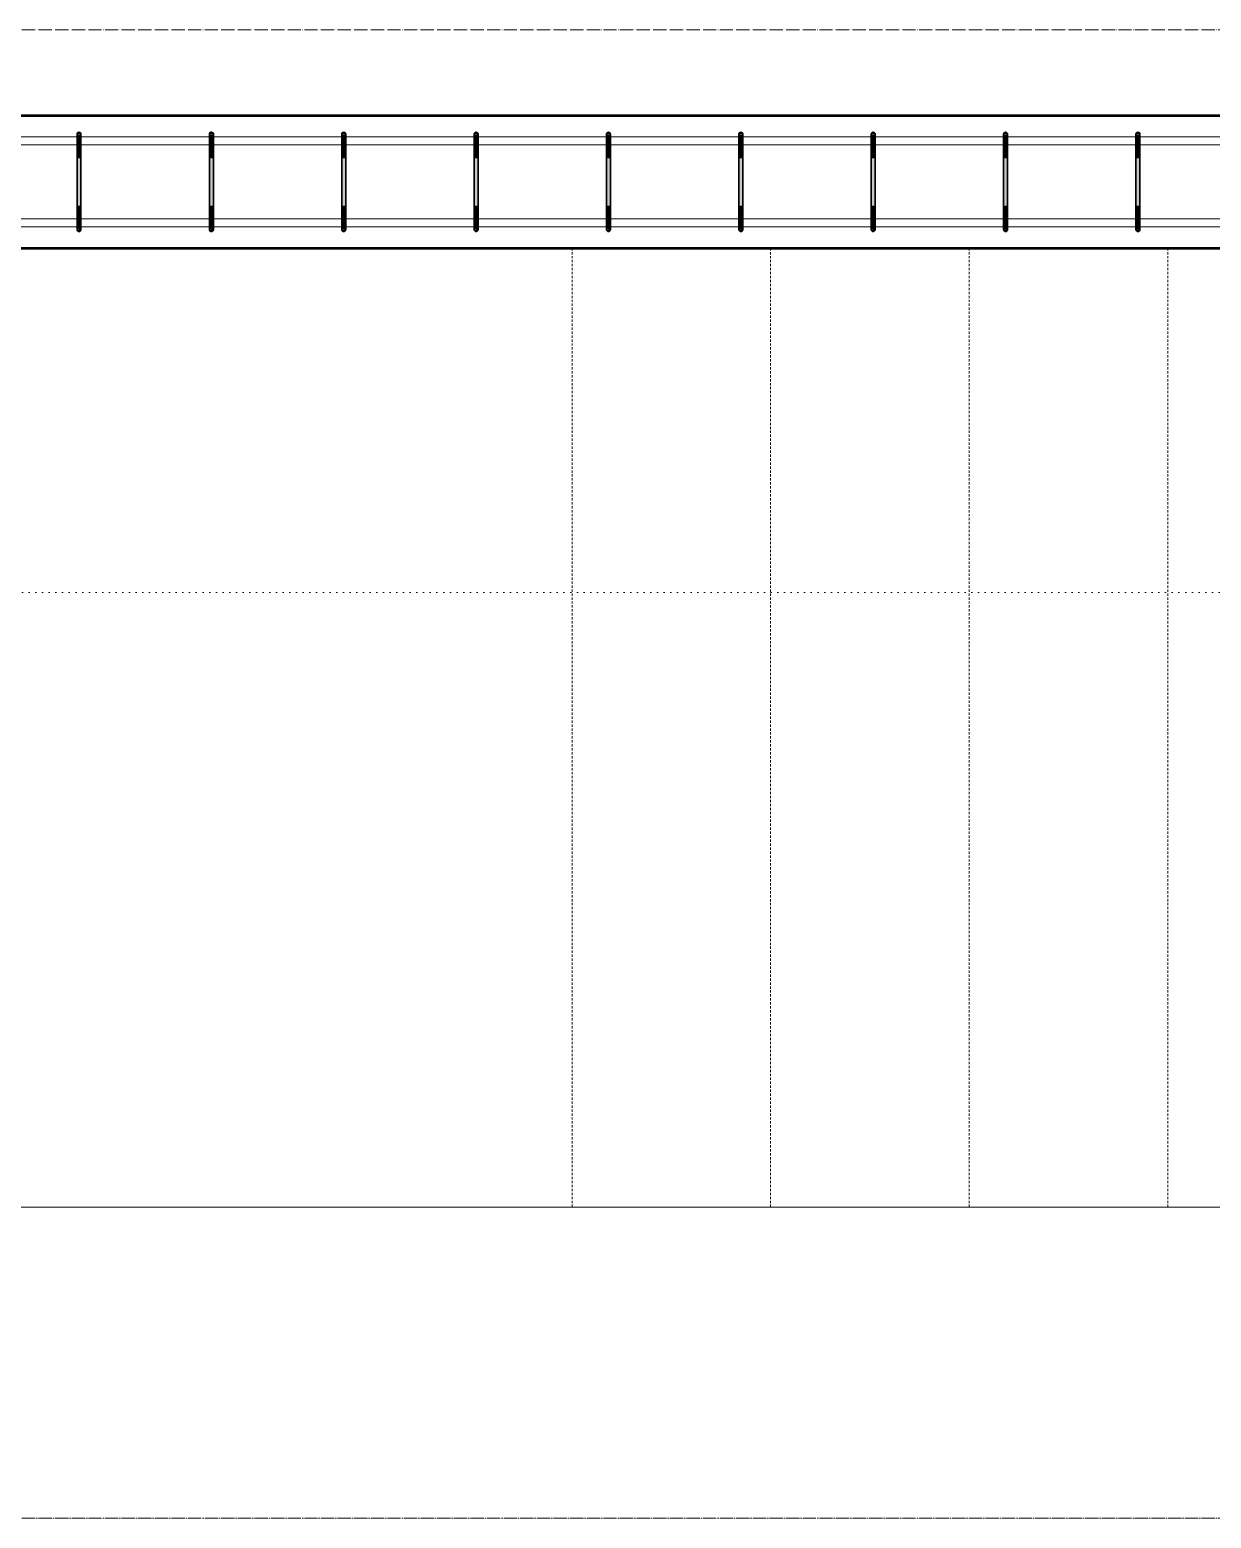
# Model space of a CAD drawing. Header units: millimetres. Extents: x 38156 to 72532, y -3741 to 33881.
# Drawn here: x 60555 to 62340, y 31145 to 33395 of the extents above; entities that cross this region are included whole.
import ezdxf

# ---------------------------------------------------------------- set-up
doc = ezdxf.new("R2010")
doc.units = ezdxf.units.MM
for name, pattern in [('01 Штриховая _4 мм_', [6, 3.5, -2.5]), ('02 Штрихпунктирная _20 мм_', [25, 20, -2.5, 0, -2.5]), ('04 Пунктир 10мм', [10, 0, -10])]:
    doc.linetypes.add(name, pattern=pattern)
for name, color, linetype, lineweight in [('AA_Razrez', 7, 'Continuous', 9), ('AF_Perekritie', 7, 'Continuous', 20), ('AF_Perekritie_Опалубка', 253, 'Continuous', 20), ('AF_Stena_Опалубка', 253, 'Continuous', 20), ('KR_Armatura_Tonkie', 7, 'Continuous', 20), ('KR_Fundament', 7, 'Continuous', 20), ('Оси', 7, 'Continuous', 9)]:
    doc.layers.add(name, color=color, linetype=linetype, lineweight=lineweight)

# ---------------------------------------------------------------- blocks, each defined once
blk = doc.blocks.new('Лестница - Лестница-3665204-ВК_Арм')
at = {"layer": 'AF_Perekritie', "linetype": '01 Штриховая _4 мм_', "lineweight": 9}
for p, q in [((42540.1, 33065), (42540.1, 31615)), ((42540.1, 33065), (42840.1, 33065)), ((42840.1, 33065), (42840.1, 31615)), ((44040, 33065), (42840.1, 33065)), ((43140.1, 33065), (43140.1, 31615)), ((43440.1, 33065), (43440.1, 31615)), ((43740.1, 33065), (43740.1, 31615)), ((43740.1, 33065), (44040.1, 33065)), ((44640.1, 33065), (44040.1, 33065)), ((44040.1, 33065), (44040.1, 31615)), ((44400.6, 33065), (44400.6, 31615)), ((44440.1, 33065), (44440.1, 31615)), ((44640.1, 31615), (44640.1, 33065)), ((42840.1, 31615), (42540.1, 31615)), ((42840.1, 31615), (44040, 31615)), ((44040.1, 31615), (43740.1, 31615)), ((44040.1, 31615), (44640.1, 31615))]:
    blk.add_line(p, q, dxfattribs=at)

msp = doc.modelspace()

# ---------------------------------------------------------------- hatches: boundary and pattern name
at = {"layer": 'KR_Armatura_Tonkie'}
for points in [[(60632.0427, 33226.5), (60632.0427, 33237), (60626.0427, 33237), (60626.0427, 33226.5)], [(60632.0427, 33237), (60631.6408, 33238.5), (60630.5427, 33239.5981), (60629.0427, 33240), (60627.5427, 33239.5981), (60626.4446, 33238.5), (60626.1449, 33237.7765), (60627.9957, 33237.5328)], [(60832.0427, 33226.5), (60832.0427, 33237), (60826.0427, 33237), (60826.0427, 33226.5)], [(60832.0427, 33237), (60831.6408, 33238.5), (60830.3966, 33239.6586), (60829.0427, 33240), (60827.5427, 33239.5981), (60826.4446, 33238.5), (60826.1449, 33237.7765), (60830.3966, 33237.2167)], [(61032.0427, 33226.5), (61032.0427, 33237), (61026.0427, 33237), (61026.0427, 33226.5)], [(61032.0427, 33237), (61031.6408, 33238.5), (61030.5427, 33239.5981), (61029.0427, 33240), (61027.5427, 33239.5981), (61026.4446, 33238.5), (61026.1449, 33237.7765)], [(61232.0427, 33226.5), (61232.0427, 33237), (61226.0427, 33237), (61226.0427, 33226.5)], [(61232.0427, 33237), (61231.6408, 33238.5), (61230.5427, 33239.5981), (61229.0427, 33240), (61227.5427, 33239.5981), (61226.4446, 33238.5), (61226.1449, 33237.7765)], [(61432.0427, 33226.5), (61432.0427, 33237), (61426.0427, 33237), (61426.0427, 33226.5)], [(61432.0427, 33237), (61431.6408, 33238.5), (61430.5427, 33239.5981), (61429.0427, 33240), (61427.5427, 33239.5981), (61426.4446, 33238.5), (61426.1449, 33237.7765)], [(61632.0427, 33226.5), (61632.0427, 33237), (61626.0427, 33237), (61626.0427, 33226.5), (61626.5069, 33226.5)], [(61632.0427, 33237), (61631.6408, 33238.5), (61630.5427, 33239.5981), (61629.0427, 33240), (61627.5427, 33239.5981), (61626.4446, 33238.5), (61626.1449, 33237.7765), (61626.5069, 33237.7288)], [(61832.0427, 33226.5), (61832.0427, 33237), (61826.0427, 33237), (61826.0427, 33226.5)], [(61832.0427, 33237), (61831.6408, 33238.5), (61830.5427, 33239.5981), (61829.0427, 33240), (61827.5427, 33239.5981), (61826.4446, 33238.5), (61826.1449, 33237.7765), (61828.9078, 33237.4127)], [(62032.0427, 33226.5), (62032.0427, 33237), (62026.0427, 33237), (62026.0427, 33226.5)], [(62032.0427, 33237), (62031.6408, 33238.5), (62030.5427, 33239.5981), (62029.0427, 33240), (62027.5427, 33239.5981), (62026.4446, 33238.5), (62026.1449, 33237.7765), (62031.3087, 33237.0966)], [(62232.0427, 33226.5), (62232.0427, 33237), (62226.0427, 33237), (62226.0427, 33226.5)], [(62232.0427, 33237), (62231.6408, 33238.5), (62230.5427, 33239.5981), (62229.0427, 33240), (62227.5427, 33239.5981), (62226.4446, 33238.5), (62226.1449, 33237.7765)], [(60626.0427, 33201.9867), (60632.0427, 33201.9867), (60632.0427, 33226.5), (60626.0427, 33226.5)], [(60826.0427, 33201.9867), (60832.0427, 33201.9867), (60832.0427, 33226.5), (60826.0427, 33226.5)], [(61026.0427, 33201.9867), (61032.0427, 33201.9867), (61032.0427, 33226.5), (61026.0427, 33226.5)], [(61226.0427, 33201.9867), (61232.0427, 33201.9867), (61232.0427, 33226.5), (61226.0427, 33226.5)], [(61426.0427, 33201.9867), (61432.0427, 33201.9867), (61432.0427, 33226.5), (61426.0427, 33226.5)], [(61626.5069, 33201.9867), (61632.0427, 33201.9867), (61632.0427, 33226.5), (61626.0427, 33226.5), (61626.0427, 33201.9867)], [(61826.0427, 33201.9867), (61832.0427, 33201.9867), (61832.0427, 33226.5), (61826.0427, 33226.5)], [(62026.0427, 33201.9867), (62032.0427, 33201.9867), (62032.0427, 33226.5), (62026.0427, 33226.5)], [(62226.0427, 33201.9867), (62232.0427, 33201.9867), (62232.0427, 33226.5), (62226.0427, 33226.5)], [(60626.0427, 33128.0133), (60632.0427, 33128.0133), (60632.0427, 33201.9867), (60626.0427, 33201.9867)], [(60826.0427, 33128.0133), (60832.0427, 33128.0133), (60832.0427, 33201.9867), (60826.0427, 33201.9867)], [(61026.0427, 33128.0133), (61032.0427, 33128.0133), (61032.0427, 33201.9867), (61026.0427, 33201.9867)], [(61226.0427, 33128.0133), (61232.0427, 33128.0133), (61232.0427, 33201.9867), (61226.0427, 33201.9867)], [(61426.0427, 33128.0133), (61432.0427, 33128.0133), (61432.0427, 33201.9867), (61426.0427, 33201.9867)], [(61626.5069, 33128.0133), (61632.0427, 33128.0133), (61632.0427, 33201.9867), (61626.0427, 33201.9867), (61626.0427, 33128.0133)], [(61826.0427, 33128.0133), (61832.0427, 33128.0133), (61832.0427, 33201.9867), (61826.0427, 33201.9867)], [(62026.0427, 33128.0133), (62032.0427, 33128.0133), (62032.0427, 33201.9867), (62026.0427, 33201.9867)], [(62226.0427, 33128.0133), (62232.0427, 33128.0133), (62232.0427, 33201.9867), (62226.0427, 33201.9867)], [(60632.0427, 33103.5), (60632.0427, 33128.0133), (60626.0427, 33128.0133), (60626.0427, 33103.5), (60627.9957, 33103.5)], [(60832.0427, 33103.5), (60832.0427, 33128.0133), (60826.0427, 33128.0133), (60826.0427, 33103.5)], [(61032.0427, 33103.5), (61032.0427, 33128.0133), (61026.0427, 33128.0133), (61026.0427, 33103.5)], [(61232.0427, 33103.5), (61232.0427, 33128.0133), (61226.0427, 33128.0133), (61226.0427, 33103.5)], [(61432.0427, 33103.5), (61432.0427, 33128.0133), (61426.0427, 33128.0133), (61426.0427, 33103.5)], [(61626.5069, 33103.5), (61632.0427, 33103.5), (61632.0427, 33128.0133), (61626.0427, 33128.0133), (61626.0427, 33103.5)], [(61832.0427, 33103.5), (61832.0427, 33128.0133), (61826.0427, 33128.0133), (61826.0427, 33103.5)], [(62032.0427, 33103.5), (62032.0427, 33128.0133), (62026.0427, 33128.0133), (62026.0427, 33103.5), (62031.3087, 33103.5)], [(62232.0427, 33103.5), (62232.0427, 33128.0133), (62226.0427, 33128.0133), (62226.0427, 33103.5)], [(60629.0427, 33093), (60632.0427, 33093), (60632.0427, 33103.5), (60626.0427, 33103.5), (60626.1449, 33093), (60627.9957, 33093)], [(60832.0427, 33093), (60832.0427, 33103.5), (60826.0427, 33103.5), (60826.0427, 33093), (60830.3966, 33093)], [(61032.0427, 33093), (61032.0427, 33103.5), (61026.0427, 33103.5), (61026.0427, 33093)], [(61226.1449, 33093), (61232.0427, 33093), (61232.0427, 33103.5), (61226.0427, 33103.5), (61226.0427, 33093)], [(61432.0427, 33093), (61432.0427, 33103.5), (61426.0427, 33103.5), (61426.0427, 33093)], [(61629.0427, 33093), (61632.0427, 33093), (61632.0427, 33103.5), (61626.0427, 33103.5), (61626.1449, 33093), (61626.5069, 33093)], [(61829.8192, 33093), (61832.0427, 33093), (61832.0427, 33103.5), (61826.0427, 33103.5), (61826.1449, 33093), (61829.0427, 33093)], [(62031.3087, 33093), (62032.0427, 33093), (62032.0427, 33103.5), (62026.0427, 33103.5), (62026.0427, 33093)], [(62226.1449, 33093), (62232.0427, 33093), (62232.0427, 33103.5), (62226.0427, 33103.5), (62226.0427, 33093)], [(60629.0427, 33090), (60630.5427, 33090.4019), (60631.6408, 33091.5), (60632.0427, 33093), (60626.1449, 33092.2235), (60626.4446, 33091.5), (60627.9957, 33090.2143), (60628.2663, 33090.1022)], [(60829.0427, 33090), (60830.5427, 33090.4019), (60831.6408, 33091.5), (60832.0427, 33093), (60826.1449, 33092.2235), (60826.4446, 33091.5), (60827.5427, 33090.4019), (60828.2663, 33090.1022)], [(61029.0427, 33090), (61030.5427, 33090.4019), (61031.6408, 33091.5), (61032.0427, 33093), (61026.1449, 33092.2235), (61026.4446, 33091.5), (61027.5427, 33090.4019), (61028.2663, 33090.1022)], [(61229.0427, 33090), (61230.5427, 33090.4019), (61231.6408, 33091.5), (61232.0427, 33093), (61226.1449, 33092.2235), (61226.4446, 33091.5), (61227.5427, 33090.4019), (61228.2663, 33090.1022)], [(61429.0427, 33090), (61430.5427, 33090.4019), (61431.6408, 33091.5), (61432.0427, 33093), (61426.1449, 33092.2235), (61426.4446, 33091.5), (61427.5427, 33090.4019), (61428.2663, 33090.1022)], [(61629.0427, 33090), (61630.5427, 33090.4019), (61631.6408, 33091.5), (61632.0427, 33093), (61626.1449, 33092.2235), (61626.5069, 33091.4377), (61627.5427, 33090.4019), (61628.2663, 33090.1022)], [(61829.0427, 33090), (61830.5427, 33090.4019), (61831.6408, 33091.5), (61832.0427, 33093), (61826.1449, 33092.2235), (61826.4446, 33091.5), (61827.5427, 33090.4019), (61828.9078, 33090.0178)], [(62029.0427, 33090), (62030.5427, 33090.4019), (62031.6408, 33091.5), (62032.0427, 33093), (62026.1449, 33092.2235), (62026.4446, 33091.5), (62027.5427, 33090.4019), (62028.2663, 33090.1022)], [(62229.0427, 33090), (62230.5427, 33090.4019), (62231.6408, 33091.5), (62232.0427, 33093), (62226.1449, 33092.2235), (62226.4446, 33091.5), (62227.5427, 33090.4019), (62228.2663, 33090.1022)]]:
    msp.add_hatch(color=256, dxfattribs=at).paths.add_polyline_path(points)

# ---------------------------------------------------------------- linework, layer by layer
at = {"layer": 'AA_Razrez', "linetype": '04 Пунктир 10мм'}
msp.add_line((57079.4316, 32544.46), (63802.8231, 32544.46), dxfattribs=at)
at = {"layer": 'AF_Stena_Опалубка', "color": 5, "lineweight": 50}
for p, q in [((63474.0427, 33265), (57514.0427, 33265)), ((57514.0427, 33065), (63474.0427, 33065))]:
    msp.add_line(p, q, dxfattribs=at)
at = {"layer": 'KR_Armatura_Tonkie'}
for p, q in [((57334.0427, 33233), (63454.0427, 33233)), ((57512.0427, 33221), (63454.0427, 33221)), ((57482.0427, 33109), (63454.0427, 33109)), ((57482.0427, 33097), (63454.0427, 33097))]:
    msp.add_line(p, q, dxfattribs=at)
at = {"layer": 'KR_Armatura_Tonkie', "lineweight": 35}
for p, q in [((60626.0427, 33237), (60626.0427, 33226.5)), ((60626.0427, 33237), (60626.0427, 33226.5)), ((60626.0427, 33237), (60626.0427, 33226.5)), ((60632.0427, 33237), (60632.0427, 33226.5)), ((60632.0427, 33237), (60632.0427, 33226.5)), ((60632.0427, 33237), (60632.0427, 33226.5)), ((60826.0427, 33237), (60826.0427, 33226.5)), ((60826.0427, 33237), (60826.0427, 33226.5)), ((60826.0427, 33237), (60826.0427, 33226.5)), ((60826.0427, 33237), (60826.0427, 33226.5)), ((60832.0427, 33237), (60832.0427, 33226.5)), ((60832.0427, 33237), (60832.0427, 33226.5)), ((60832.0427, 33237), (60832.0427, 33226.5)), ((60832.0427, 33237), (60832.0427, 33226.5)), ((61026.0427, 33237), (61026.0427, 33226.5)), ((61026.0427, 33237), (61026.0427, 33226.5)), ((61026.0427, 33237), (61026.0427, 33226.5)), ((61032.0427, 33237), (61032.0427, 33226.5)), ((61032.0427, 33237), (61032.0427, 33226.5)), ((61032.0427, 33237), (61032.0427, 33226.5)), ((61226.0427, 33237), (61226.0427, 33226.5)), ((61226.0427, 33237), (61226.0427, 33226.5)), ((61226.0427, 33237), (61226.0427, 33226.5)), ((61226.0427, 33237), (61226.0427, 33226.5)), ((61232.0427, 33237), (61232.0427, 33226.5)), ((61232.0427, 33237), (61232.0427, 33226.5)), ((61232.0427, 33237), (61232.0427, 33226.5)), ((61232.0427, 33237), (61232.0427, 33226.5)), ((61426.0427, 33237), (61426.0427, 33226.5)), ((61426.0427, 33237), (61426.0427, 33226.5)), ((61426.0427, 33237), (61426.0427, 33226.5)), ((61432.0427, 33237), (61432.0427, 33226.5)), ((61432.0427, 33237), (61432.0427, 33226.5)), ((61432.0427, 33237), (61432.0427, 33226.5)), ((61626.0427, 33237), (61626.0427, 33226.5)), ((61626.0427, 33237), (61626.0427, 33226.5)), ((61626.0427, 33237), (61626.0427, 33226.5)), ((61626.0427, 33237), (61626.0427, 33226.5)), ((61632.0427, 33237), (61632.0427, 33226.5)), ((61632.0427, 33237), (61632.0427, 33226.5)), ((61632.0427, 33237), (61632.0427, 33226.5)), ((61632.0427, 33237), (61632.0427, 33226.5)), ((61826.0427, 33237), (61826.0427, 33226.5)), ((61826.0427, 33237), (61826.0427, 33226.5)), ((61826.0427, 33237), (61826.0427, 33226.5)), ((61832.0427, 33237), (61832.0427, 33226.5)), ((61832.0427, 33237), (61832.0427, 33226.5)), ((61832.0427, 33237), (61832.0427, 33226.5)), ((62026.0427, 33237), (62026.0427, 33226.5)), ((62026.0427, 33237), (62026.0427, 33226.5)), ((62026.0427, 33237), (62026.0427, 33226.5)), ((62026.0427, 33237), (62026.0427, 33226.5)), ((62032.0427, 33237), (62032.0427, 33226.5)), ((62032.0427, 33237), (62032.0427, 33226.5)), ((62032.0427, 33237), (62032.0427, 33226.5)), ((62032.0427, 33237), (62032.0427, 33226.5)), ((62226.0427, 33237), (62226.0427, 33226.5)), ((62226.0427, 33237), (62226.0427, 33226.5)), ((62226.0427, 33237), (62226.0427, 33226.5)), ((62232.0427, 33237), (62232.0427, 33226.5)), ((62232.0427, 33237), (62232.0427, 33226.5)), ((62232.0427, 33237), (62232.0427, 33226.5)), ((60626.0427, 33226.5), (60626.0427, 33201.9867)), ((60626.0427, 33226.5), (60626.0427, 33201.9867)), ((60626.0427, 33226.5), (60626.0427, 33201.9867)), ((60632.0427, 33226.5), (60632.0427, 33201.9867)), ((60632.0427, 33226.5), (60632.0427, 33201.9867)), ((60632.0427, 33226.5), (60632.0427, 33201.9867)), ((60826.0427, 33226.5), (60826.0427, 33201.9867)), ((60826.0427, 33226.5), (60826.0427, 33201.9867)), ((60826.0427, 33226.5), (60826.0427, 33201.9867)), ((60826.0427, 33226.5), (60826.0427, 33201.9867)), ((60832.0427, 33226.5), (60832.0427, 33201.9867)), ((60832.0427, 33226.5), (60832.0427, 33201.9867)), ((60832.0427, 33226.5), (60832.0427, 33201.9867)), ((60832.0427, 33226.5), (60832.0427, 33201.9867)), ((61026.0427, 33226.5), (61026.0427, 33201.9867)), ((61026.0427, 33226.5), (61026.0427, 33201.9867)), ((61026.0427, 33226.5), (61026.0427, 33201.9867)), ((61032.0427, 33226.5), (61032.0427, 33201.9867)), ((61032.0427, 33226.5), (61032.0427, 33201.9867)), ((61032.0427, 33226.5), (61032.0427, 33201.9867)), ((61226.0427, 33226.5), (61226.0427, 33201.9867)), ((61226.0427, 33226.5), (61226.0427, 33201.9867)), ((61226.0427, 33226.5), (61226.0427, 33201.9867)), ((61226.0427, 33226.5), (61226.0427, 33201.9867)), ((61232.0427, 33226.5), (61232.0427, 33201.9867)), ((61232.0427, 33226.5), (61232.0427, 33201.9867)), ((61232.0427, 33226.5), (61232.0427, 33201.9867)), ((61232.0427, 33226.5), (61232.0427, 33201.9867)), ((61426.0427, 33226.5), (61426.0427, 33201.9867)), ((61426.0427, 33226.5), (61426.0427, 33201.9867)), ((61426.0427, 33226.5), (61426.0427, 33201.9867)), ((61432.0427, 33226.5), (61432.0427, 33201.9867)), ((61432.0427, 33226.5), (61432.0427, 33201.9867)), ((61432.0427, 33226.5), (61432.0427, 33201.9867)), ((61626.0427, 33226.5), (61626.0427, 33201.9867)), ((61626.0427, 33226.5), (61626.0427, 33201.9867)), ((61626.0427, 33226.5), (61626.0427, 33201.9867)), ((61626.0427, 33226.5), (61626.0427, 33201.9867)), ((61632.0427, 33226.5), (61632.0427, 33201.9867)), ((61632.0427, 33226.5), (61632.0427, 33201.9867)), ((61632.0427, 33226.5), (61632.0427, 33201.9867)), ((61632.0427, 33226.5), (61632.0427, 33201.9867)), ((61826.0427, 33226.5), (61826.0427, 33201.9867)), ((61826.0427, 33226.5), (61826.0427, 33201.9867)), ((61826.0427, 33226.5), (61826.0427, 33201.9867)), ((61832.0427, 33226.5), (61832.0427, 33201.9867)), ((61832.0427, 33226.5), (61832.0427, 33201.9867)), ((61832.0427, 33226.5), (61832.0427, 33201.9867)), ((62026.0427, 33226.5), (62026.0427, 33201.9867)), ((62026.0427, 33226.5), (62026.0427, 33201.9867)), ((62026.0427, 33226.5), (62026.0427, 33201.9867)), ((62026.0427, 33226.5), (62026.0427, 33201.9867)), ((62032.0427, 33226.5), (62032.0427, 33201.9867)), ((62032.0427, 33226.5), (62032.0427, 33201.9867)), ((62032.0427, 33226.5), (62032.0427, 33201.9867)), ((62032.0427, 33226.5), (62032.0427, 33201.9867)), ((62226.0427, 33226.5), (62226.0427, 33201.9867)), ((62226.0427, 33226.5), (62226.0427, 33201.9867)), ((62226.0427, 33226.5), (62226.0427, 33201.9867)), ((62232.0427, 33226.5), (62232.0427, 33201.9867)), ((62232.0427, 33226.5), (62232.0427, 33201.9867)), ((62232.0427, 33226.5), (62232.0427, 33201.9867)), ((60626.0427, 33201.9867), (60632.0427, 33201.9867)), ((60626.0427, 33128.0629), (60626.0427, 33201.9371)), ((60626.0427, 33128.0629), (60626.0427, 33201.9371)), ((60626.0427, 33128.0629), (60626.0427, 33201.9371)), ((60632.0427, 33128.0629), (60632.0427, 33201.9371)), ((60632.0427, 33128.0629), (60632.0427, 33201.9371)), ((60632.0427, 33128.0629), (60632.0427, 33201.9371)), ((60826.0427, 33201.9867), (60832.0427, 33201.9867)), ((60826.0427, 33128.0629), (60826.0427, 33201.9371)), ((60826.0427, 33128.0629), (60826.0427, 33201.9371)), ((60826.0427, 33128.0629), (60826.0427, 33201.9371)), ((60826.0427, 33128.0629), (60826.0427, 33201.9371)), ((60832.0427, 33128.0629), (60832.0427, 33201.9371)), ((60832.0427, 33128.0629), (60832.0427, 33201.9371)), ((60832.0427, 33128.0629), (60832.0427, 33201.9371)), ((60832.0427, 33128.0629), (60832.0427, 33201.9371)), ((61026.0427, 33201.9867), (61032.0427, 33201.9867)), ((61026.0427, 33128.0629), (61026.0427, 33201.9371)), ((61026.0427, 33128.0629), (61026.0427, 33201.9371)), ((61026.0427, 33128.0629), (61026.0427, 33201.9371)), ((61032.0427, 33128.0629), (61032.0427, 33201.9371)), ((61032.0427, 33128.0629), (61032.0427, 33201.9371)), ((61032.0427, 33128.0629), (61032.0427, 33201.9371)), ((61226.0427, 33201.9867), (61232.0427, 33201.9867)), ((61226.0427, 33128.0629), (61226.0427, 33201.9371)), ((61226.0427, 33128.0629), (61226.0427, 33201.9371)), ((61226.0427, 33128.0629), (61226.0427, 33201.9371)), ((61226.0427, 33128.0629), (61226.0427, 33201.9371)), ((61232.0427, 33128.0629), (61232.0427, 33201.9371)), ((61232.0427, 33128.0629), (61232.0427, 33201.9371)), ((61232.0427, 33128.0629), (61232.0427, 33201.9371)), ((61232.0427, 33128.0629), (61232.0427, 33201.9371)), ((61426.0427, 33201.9867), (61432.0427, 33201.9867)), ((61426.0427, 33128.0629), (61426.0427, 33201.9371)), ((61426.0427, 33128.0629), (61426.0427, 33201.9371)), ((61426.0427, 33128.0629), (61426.0427, 33201.9371)), ((61432.0427, 33128.0629), (61432.0427, 33201.9371)), ((61432.0427, 33128.0629), (61432.0427, 33201.9371)), ((61432.0427, 33128.0629), (61432.0427, 33201.9371)), ((61626.0427, 33201.9867), (61632.0427, 33201.9867)), ((61626.0427, 33128.0629), (61626.0427, 33201.9371)), ((61626.0427, 33128.0629), (61626.0427, 33201.9371)), ((61626.0427, 33128.0629), (61626.0427, 33201.9371)), ((61626.0427, 33128.0629), (61626.0427, 33201.9371)), ((61632.0427, 33128.0629), (61632.0427, 33201.9371)), ((61632.0427, 33128.0629), (61632.0427, 33201.9371)), ((61632.0427, 33128.0629), (61632.0427, 33201.9371)), ((61632.0427, 33128.0629), (61632.0427, 33201.9371)), ((61826.0427, 33201.9867), (61832.0427, 33201.9867)), ((61826.0427, 33128.0629), (61826.0427, 33201.9371)), ((61826.0427, 33128.0629), (61826.0427, 33201.9371)), ((61826.0427, 33128.0629), (61826.0427, 33201.9371)), ((61832.0427, 33128.0629), (61832.0427, 33201.9371)), ((61832.0427, 33128.0629), (61832.0427, 33201.9371)), ((61832.0427, 33128.0629), (61832.0427, 33201.9371)), ((62026.0427, 33201.9867), (62032.0427, 33201.9867)), ((62026.0427, 33128.0629), (62026.0427, 33201.9371)), ((62026.0427, 33128.0629), (62026.0427, 33201.9371)), ((62026.0427, 33128.0629), (62026.0427, 33201.9371)), ((62026.0427, 33128.0629), (62026.0427, 33201.9371)), ((62032.0427, 33128.0629), (62032.0427, 33201.9371)), ((62032.0427, 33128.0629), (62032.0427, 33201.9371)), ((62032.0427, 33128.0629), (62032.0427, 33201.9371)), ((62032.0427, 33128.0629), (62032.0427, 33201.9371)), ((62226.0427, 33201.9867), (62232.0427, 33201.9867)), ((62226.0427, 33128.0629), (62226.0427, 33201.9371)), ((62226.0427, 33128.0629), (62226.0427, 33201.9371)), ((62226.0427, 33128.0629), (62226.0427, 33201.9371)), ((62232.0427, 33128.0629), (62232.0427, 33201.9371)), ((62232.0427, 33128.0629), (62232.0427, 33201.9371)), ((62232.0427, 33128.0629), (62232.0427, 33201.9371)), ((60626.0427, 33128.0133), (60626.0427, 33103.5)), ((60626.0427, 33128.0133), (60632.0427, 33128.0133)), ((60626.0427, 33128.0133), (60626.0427, 33103.5)), ((60626.0427, 33128.0133), (60626.0427, 33103.5)), ((60632.0427, 33128.0133), (60632.0427, 33103.5)), ((60632.0427, 33128.0133), (60632.0427, 33103.5)), ((60632.0427, 33128.0133), (60632.0427, 33103.5)), ((60826.0427, 33128.0133), (60826.0427, 33103.5)), ((60826.0427, 33128.0133), (60826.0427, 33103.5)), ((60826.0427, 33128.0133), (60832.0427, 33128.0133)), ((60826.0427, 33128.0133), (60826.0427, 33103.5)), ((60826.0427, 33128.0133), (60826.0427, 33103.5)), ((60832.0427, 33128.0133), (60832.0427, 33103.5)), ((60832.0427, 33128.0133), (60832.0427, 33103.5)), ((60832.0427, 33128.0133), (60832.0427, 33103.5)), ((60832.0427, 33128.0133), (60832.0427, 33103.5)), ((61026.0427, 33128.0133), (61026.0427, 33103.5)), ((61026.0427, 33128.0133), (61032.0427, 33128.0133)), ((61026.0427, 33128.0133), (61026.0427, 33103.5)), ((61026.0427, 33128.0133), (61026.0427, 33103.5)), ((61032.0427, 33128.0133), (61032.0427, 33103.5)), ((61032.0427, 33128.0133), (61032.0427, 33103.5)), ((61032.0427, 33128.0133), (61032.0427, 33103.5)), ((61226.0427, 33128.0133), (61226.0427, 33103.5)), ((61226.0427, 33128.0133), (61226.0427, 33103.5)), ((61226.0427, 33128.0133), (61232.0427, 33128.0133)), ((61226.0427, 33128.0133), (61226.0427, 33103.5)), ((61226.0427, 33128.0133), (61226.0427, 33103.5)), ((61232.0427, 33128.0133), (61232.0427, 33103.5)), ((61232.0427, 33128.0133), (61232.0427, 33103.5)), ((61232.0427, 33128.0133), (61232.0427, 33103.5)), ((61232.0427, 33128.0133), (61232.0427, 33103.5)), ((61426.0427, 33128.0133), (61426.0427, 33103.5)), ((61426.0427, 33128.0133), (61432.0427, 33128.0133)), ((61426.0427, 33128.0133), (61426.0427, 33103.5)), ((61426.0427, 33128.0133), (61426.0427, 33103.5)), ((61432.0427, 33128.0133), (61432.0427, 33103.5)), ((61432.0427, 33128.0133), (61432.0427, 33103.5)), ((61432.0427, 33128.0133), (61432.0427, 33103.5)), ((61626.0427, 33128.0133), (61626.0427, 33103.5)), ((61626.0427, 33128.0133), (61626.0427, 33103.5)), ((61626.0427, 33128.0133), (61632.0427, 33128.0133)), ((61626.0427, 33128.0133), (61626.0427, 33103.5)), ((61626.0427, 33128.0133), (61626.0427, 33103.5)), ((61632.0427, 33128.0133), (61632.0427, 33103.5)), ((61632.0427, 33128.0133), (61632.0427, 33103.5)), ((61632.0427, 33128.0133), (61632.0427, 33103.5)), ((61632.0427, 33128.0133), (61632.0427, 33103.5)), ((61826.0427, 33128.0133), (61826.0427, 33103.5)), ((61826.0427, 33128.0133), (61832.0427, 33128.0133)), ((61826.0427, 33128.0133), (61826.0427, 33103.5)), ((61826.0427, 33128.0133), (61826.0427, 33103.5)), ((61832.0427, 33128.0133), (61832.0427, 33103.5)), ((61832.0427, 33128.0133), (61832.0427, 33103.5)), ((61832.0427, 33128.0133), (61832.0427, 33103.5)), ((62026.0427, 33128.0133), (62026.0427, 33103.5)), ((62026.0427, 33128.0133), (62026.0427, 33103.5)), ((62026.0427, 33128.0133), (62032.0427, 33128.0133)), ((62026.0427, 33128.0133), (62026.0427, 33103.5)), ((62026.0427, 33128.0133), (62026.0427, 33103.5)), ((62032.0427, 33128.0133), (62032.0427, 33103.5)), ((62032.0427, 33128.0133), (62032.0427, 33103.5)), ((62032.0427, 33128.0133), (62032.0427, 33103.5)), ((62032.0427, 33128.0133), (62032.0427, 33103.5)), ((62226.0427, 33128.0133), (62226.0427, 33103.5)), ((62226.0427, 33128.0133), (62232.0427, 33128.0133)), ((62226.0427, 33128.0133), (62226.0427, 33103.5)), ((62226.0427, 33128.0133), (62226.0427, 33103.5)), ((62232.0427, 33128.0133), (62232.0427, 33103.5)), ((62232.0427, 33128.0133), (62232.0427, 33103.5)), ((62232.0427, 33128.0133), (62232.0427, 33103.5)), ((60626.0427, 33103.5), (60626.0427, 33093)), ((60626.0427, 33103.5), (60626.0427, 33093)), ((60626.0427, 33103.5), (60626.0427, 33093)), ((60632.0427, 33103.5), (60632.0427, 33093)), ((60632.0427, 33103.5), (60632.0427, 33093)), ((60632.0427, 33103.5), (60632.0427, 33093)), ((60826.0427, 33103.5), (60826.0427, 33093)), ((60826.0427, 33103.5), (60826.0427, 33093)), ((60826.0427, 33103.5), (60826.0427, 33093)), ((60826.0427, 33103.5), (60826.0427, 33093)), ((60832.0427, 33103.5), (60832.0427, 33093)), ((60832.0427, 33103.5), (60832.0427, 33093)), ((60832.0427, 33103.5), (60832.0427, 33093)), ((60832.0427, 33103.5), (60832.0427, 33093)), ((61026.0427, 33103.5), (61026.0427, 33093)), ((61026.0427, 33103.5), (61026.0427, 33093)), ((61026.0427, 33103.5), (61026.0427, 33093)), ((61032.0427, 33103.5), (61032.0427, 33093)), ((61032.0427, 33103.5), (61032.0427, 33093)), ((61032.0427, 33103.5), (61032.0427, 33093)), ((61226.0427, 33103.5), (61226.0427, 33093)), ((61226.0427, 33103.5), (61226.0427, 33093)), ((61226.0427, 33103.5), (61226.0427, 33093)), ((61226.0427, 33103.5), (61226.0427, 33093)), ((61232.0427, 33103.5), (61232.0427, 33093)), ((61232.0427, 33103.5), (61232.0427, 33093)), ((61232.0427, 33103.5), (61232.0427, 33093)), ((61232.0427, 33103.5), (61232.0427, 33093)), ((61426.0427, 33103.5), (61426.0427, 33093)), ((61426.0427, 33103.5), (61426.0427, 33093)), ((61426.0427, 33103.5), (61426.0427, 33093)), ((61432.0427, 33103.5), (61432.0427, 33093)), ((61432.0427, 33103.5), (61432.0427, 33093)), ((61432.0427, 33103.5), (61432.0427, 33093)), ((61626.0427, 33103.5), (61626.0427, 33093)), ((61626.0427, 33103.5), (61626.0427, 33093)), ((61626.0427, 33103.5), (61626.0427, 33093)), ((61626.0427, 33103.5), (61626.0427, 33093)), ((61632.0427, 33103.5), (61632.0427, 33093)), ((61632.0427, 33103.5), (61632.0427, 33093)), ((61632.0427, 33103.5), (61632.0427, 33093)), ((61632.0427, 33103.5), (61632.0427, 33093)), ((61826.0427, 33103.5), (61826.0427, 33093)), ((61826.0427, 33103.5), (61826.0427, 33093)), ((61826.0427, 33103.5), (61826.0427, 33093)), ((61832.0427, 33103.5), (61832.0427, 33093)), ((61832.0427, 33103.5), (61832.0427, 33093)), ((61832.0427, 33103.5), (61832.0427, 33093)), ((62026.0427, 33103.5), (62026.0427, 33093)), ((62026.0427, 33103.5), (62026.0427, 33093)), ((62026.0427, 33103.5), (62026.0427, 33093)), ((62026.0427, 33103.5), (62026.0427, 33093)), ((62032.0427, 33103.5), (62032.0427, 33093)), ((62032.0427, 33103.5), (62032.0427, 33093)), ((62032.0427, 33103.5), (62032.0427, 33093)), ((62032.0427, 33103.5), (62032.0427, 33093)), ((62226.0427, 33103.5), (62226.0427, 33093)), ((62226.0427, 33103.5), (62226.0427, 33093)), ((62226.0427, 33103.5), (62226.0427, 33093)), ((62232.0427, 33103.5), (62232.0427, 33093)), ((62232.0427, 33103.5), (62232.0427, 33093)), ((62232.0427, 33103.5), (62232.0427, 33093))]:
    msp.add_line(p, q, dxfattribs=at)
for centre, start, end in [((60629.0427, 33237), 0, 180), ((60629.0427, 33237), 0, 180), ((60629.0427, 33237), 0, 180), ((60629.0427, 33237), 0, 180), ((60629.0427, 33237), 0, 180), ((60629.0427, 33237), 0, 180), ((60829.0427, 33237), 63.028849, 180), ((60829.0427, 33237), 63.028849, 180), ((60829.0427, 33237), 0, 180), ((60829.0427, 33237), 0, 180), ((60829.0427, 33237), 63.028849, 180), ((60829.0427, 33237), 63.028849, 180), ((60829.0427, 33237), 63.028849, 180), ((60829.0427, 33237), 63.028849, 180), ((60829.0427, 33237), 0, 60), ((60829.0427, 33237), 0, 60), ((60829.0427, 33237), 0, 60), ((60829.0427, 33237), 0, 60), ((60829.0427, 33237), 0, 60), ((60829.0427, 33237), 0, 60), ((61029.0427, 33237), 0, 180), ((61029.0427, 33237), 0, 180), ((61029.0427, 33237), 0, 180), ((61029.0427, 33237), 0, 180), ((61029.0427, 33237), 0, 180), ((61029.0427, 33237), 0, 180), ((61229.0427, 33237), 0, 180), ((61229.0427, 33237), 0, 180), ((61229.0427, 33237), 0, 180), ((61229.0427, 33237), 0, 180), ((61229.0427, 33237), 0, 180), ((61229.0427, 33237), 0, 180), ((61229.0427, 33237), 0, 180), ((61229.0427, 33237), 0, 180), ((61429.0427, 33237), 0, 180), ((61429.0427, 33237), 0, 180), ((61429.0427, 33237), 0, 180), ((61429.0427, 33237), 0, 180), ((61429.0427, 33237), 0, 180), ((61429.0427, 33237), 0, 180), ((61629.0427, 33237), 0, 180), ((61629.0427, 33237), 0, 180), ((61629.0427, 33237), 150, 180), ((61629.0427, 33237), 150, 180), ((61629.0427, 33237), 150, 180), ((61629.0427, 33237), 150, 180), ((61629.0427, 33237), 150, 180), ((61629.0427, 33237), 150, 180), ((61629.0427, 33237), 0, 148.0412779), ((61629.0427, 33237), 0, 148.0412779), ((61629.0427, 33237), 0, 148.0412779), ((61629.0427, 33237), 0, 148.0412779), ((61629.0427, 33237), 0, 148.0412779), ((61629.0427, 33237), 0, 148.0412779), ((61829.0427, 33237), 0, 180), ((61829.0427, 33237), 0, 180), ((61829.0427, 33237), 92.606111, 180), ((61829.0427, 33237), 92.606111, 180), ((61829.0427, 33237), 92.606111, 180), ((61829.0427, 33237), 92.606111, 180), ((61829.0427, 33237), 0, 90), ((61829.0427, 33237), 0, 90), ((61829.0427, 33237), 0, 90), ((61829.0427, 33237), 0, 90), ((62029.0427, 33237), 0, 180), ((62029.0427, 33237), 0, 180), ((62029.0427, 33237), 0, 180), ((62029.0427, 33237), 0, 180), ((62029.0427, 33237), 0, 180), ((62029.0427, 33237), 0, 180), ((62029.0427, 33237), 0, 180), ((62029.0427, 33237), 0, 180), ((62229.0427, 33237), 0, 180), ((62229.0427, 33237), 0, 180), ((62229.0427, 33237), 0, 180), ((62229.0427, 33237), 0, 180), ((62229.0427, 33237), 0, 180), ((62229.0427, 33237), 0, 180), ((60629.0427, 33093), 180, 0), ((60629.0427, 33093), 180, 0), ((60629.0427, 33093), 180, 0), ((60629.0427, 33093), 180, 0), ((60629.0427, 33093), 180, 0), ((60629.0427, 33093), 180, 0), ((60829.0427, 33093), 180, 296.971151), ((60829.0427, 33093), 180, 296.971151), ((60829.0427, 33093), 180, 0), ((60829.0427, 33093), 180, 0), ((60829.0427, 33093), 180, 296.971151), ((60829.0427, 33093), 180, 296.971151), ((60829.0427, 33093), 180, 296.971151), ((60829.0427, 33093), 180, 296.971151), ((60829.0427, 33093), 300, 0), ((60829.0427, 33093), 300, 0), ((60829.0427, 33093), 300, 0), ((60829.0427, 33093), 300, 0), ((60829.0427, 33093), 300, 0), ((60829.0427, 33093), 300, 0), ((61029.0427, 33093), 180, 0), ((61029.0427, 33093), 180, 0), ((61029.0427, 33093), 180, 0), ((61029.0427, 33093), 180, 0), ((61029.0427, 33093), 180, 0), ((61029.0427, 33093), 180, 0), ((61229.0427, 33093), 180, 0), ((61229.0427, 33093), 180, 0), ((61229.0427, 33093), 180, 0), ((61229.0427, 33093), 180, 0), ((61229.0427, 33093), 180, 0), ((61229.0427, 33093), 180, 0), ((61229.0427, 33093), 180, 0), ((61229.0427, 33093), 180, 0), ((61429.0427, 33093), 180, 0), ((61429.0427, 33093), 180, 0), ((61429.0427, 33093), 180, 0), ((61429.0427, 33093), 180, 0), ((61429.0427, 33093), 180, 0), ((61429.0427, 33093), 180, 0), ((61629.0427, 33093), 180, 210), ((61629.0427, 33093), 180, 210), ((61629.0427, 33093), 180, 0), ((61629.0427, 33093), 180, 0), ((61629.0427, 33093), 180, 210), ((61629.0427, 33093), 180, 210), ((61629.0427, 33093), 180, 210), ((61629.0427, 33093), 180, 210), ((61629.0427, 33093), 211.9587221, 0), ((61629.0427, 33093), 211.9587221, 0), ((61629.0427, 33093), 211.9587221, 0), ((61629.0427, 33093), 211.9587221, 0), ((61629.0427, 33093), 211.9587221, 0), ((61629.0427, 33093), 211.9587221, 0), ((61829.0427, 33093), 180, 0), ((61829.0427, 33093), 180, 0), ((61829.0427, 33093), 180, 267.393889), ((61829.0427, 33093), 180, 267.393889), ((61829.0427, 33093), 180, 267.393889), ((61829.0427, 33093), 180, 267.393889), ((61829.0427, 33093), 270, 0), ((61829.0427, 33093), 270, 0), ((61829.0427, 33093), 270, 0), ((61829.0427, 33093), 270, 0), ((62029.0427, 33093), 180, 0), ((62029.0427, 33093), 180, 0), ((62029.0427, 33093), 180, 0), ((62029.0427, 33093), 180, 0), ((62029.0427, 33093), 180, 0), ((62029.0427, 33093), 180, 0), ((62029.0427, 33093), 180, 0), ((62029.0427, 33093), 180, 0), ((62229.0427, 33093), 180, 0), ((62229.0427, 33093), 180, 0), ((62229.0427, 33093), 180, 0), ((62229.0427, 33093), 180, 0), ((62229.0427, 33093), 180, 0), ((62229.0427, 33093), 180, 0)]:
    msp.add_arc(centre, 3, start, end, dxfattribs=at)
at = {"layer": 'KR_Fundament'}
for p, q in [((57314.0427, 33265), (63474.0427, 33265)), ((57514.0427, 31615), (63274.0427, 31615))]:
    msp.add_line(p, q, dxfattribs=at)
at = {"layer": 'Оси', "linetype": '02 Штрихпунктирная _20 мм_'}
for p, q in [((63374.0427, 33395), (57253.449, 33395)), ((63374.0427, 31145), (57253.449, 31145))]:
    msp.add_line(p, q, dxfattribs=at)

# ---------------------------------------------------------------- block references
at = {"layer": 'AF_Perekritie_Опалубка', "linetype": '01 Штриховая _4 мм_', "lineweight": 9}
msp.add_blockref('Лестница - Лестница-3665204-ВК_Арм', (18833.9811, 0), dxfattribs=at)

doc.saveas('drawing.dxf')
